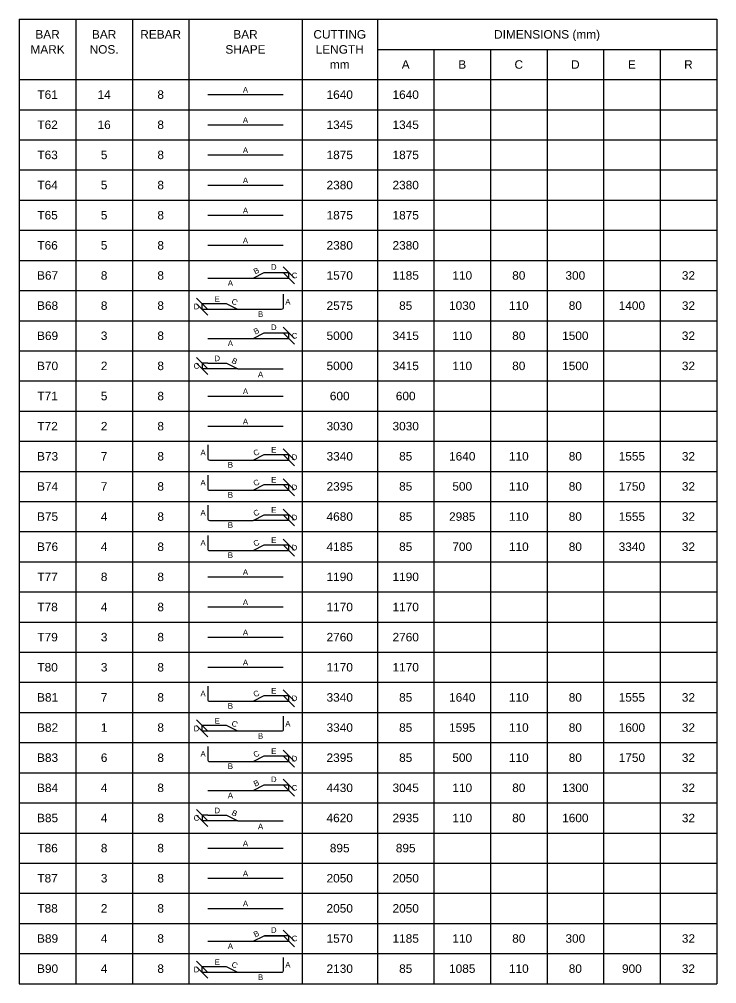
# Model space of a CAD drawing. Header units: inches. Extents: x -816171 to 9366335, y -450961 to 689132.
# Drawn here: x 6989772 to 7008272, y 255101 to 280701 of the extents above; entities that cross this region are included whole.
import ezdxf
from ezdxf.enums import TextEntityAlignment as Align

# ---------------------------------------------------------------- set-up
doc = ezdxf.new("R2010")
doc.units = ezdxf.units.IN
doc.header["$MEASUREMENT"] = 0
for name, color, linetype in [('Dimension', 31, 'Continuous'), ('Reinforcement', 130, 'Continuous'), ('Schedule Header', 4, 'Continuous'), ('Schedule Line', 60, 'Continuous'), ('Text', 31, 'Continuous')]:
    doc.layers.add(name, color=color, linetype=linetype)
doc.styles.add('SC-BBS1', font='SansSerif')
doc.styles.get("Standard").update_dxf_attribs({"font": 'txt.shx'})
doc.dimstyles.new('SCBBSDim', dxfattribs={"dimtxt": 225, "dimasz": 0.18, "dimexe": 0, "dimexo": 0, "dimgap": 0, "dimtad": 1, "dimtoh": 1, "dimdec": 0, "dimzin": 0, "dimdsep": 46, "dimtxsty": 'Standard', "dimtsz": 150, "dimcen": 0.09, "dimclrd": 8, "dimclre": 8, "dimclrt": 3, "dimadec": 0, "dimazin": 0, "dimtfac": 1, "dimtdec": 0, "dimtix": 1, "dimtofl": 0, "dimtmove": 0, "dimatfit": 3, "dimfxl": 1, "dimtolj": 1, "dimtzin": 0, "dimarcsym": 0})

# ---------------------------------------------------------------- blocks, each defined once
blk = doc.blocks.new('*D2799')
at = {"layer": 'DEFPOINTS', "color": 0, "transparency": 16777216}
for p in [(6996272, 273976), (6996922, 273976), (6995972, 273826)]:
    blk.add_point(p, dxfattribs=at)
at = {"layer": 'Dimension', "color": 8, "lineweight": -2, "transparency": 16777216}
for p, q in [((6996272, 273976), (6996922, 273976)), ((6997072, 273826), (6996772, 274126)), ((6997072, 273676), (6996772, 273976)), ((6996922, 273826), (6996922, 273976)), ((6995972, 273826), (6996922, 273826))]:
    blk.add_line(p, q, dxfattribs=at)
blk = doc.blocks.new('*D2800')
at = {"layer": 'DEFPOINTS', "color": 0, "transparency": 16777216}
for p in [(6994622, 273151), (6995272, 273151), (6995572, 273001)]:
    blk.add_point(p, dxfattribs=at)
at = {"layer": 'Dimension', "color": 8, "lineweight": -2, "transparency": 16777216}
for p, q in [((6994772, 273001), (6994472, 273301)), ((6994772, 272851), (6994472, 273151)), ((6995272, 273151), (6994622, 273151)), ((6994622, 273001), (6994622, 273151)), ((6995572, 273001), (6994622, 273001))]:
    blk.add_line(p, q, dxfattribs=at)
blk = doc.blocks.new('*D2801')
at = {"layer": 'DEFPOINTS', "color": 0, "transparency": 16777216}
for p in [(6995972, 272226), (6996272, 272376), (6996922, 272376)]:
    blk.add_point(p, dxfattribs=at)
at = {"layer": 'Dimension', "color": 8, "lineweight": -2, "transparency": 16777216}
for p, q in [((6997072, 272226), (6996772, 272526)), ((6995972, 272226), (6996922, 272226)), ((6996272, 272376), (6996922, 272376)), ((6997072, 272076), (6996772, 272376)), ((6996922, 272226), (6996922, 272376))]:
    blk.add_line(p, q, dxfattribs=at)
blk = doc.blocks.new('*D2802')
at = {"layer": 'DEFPOINTS', "color": 0, "transparency": 16777216}
for p in [(6994622, 271426), (6994772, 271576), (6995572, 271426)]:
    blk.add_point(p, dxfattribs=at)
at = {"layer": 'Dimension', "color": 8, "lineweight": -2, "transparency": 16777216}
for p, q in [((6994772, 271426), (6994472, 271726)), ((6994772, 271276), (6994472, 271576)), ((6994772, 271576), (6994622, 271576)), ((6994622, 271576), (6994622, 271426)), ((6995572, 271426), (6994622, 271426))]:
    blk.add_line(p, q, dxfattribs=at)
blk = doc.blocks.new('*D2795')
at = {"layer": 'DEFPOINTS', "color": 0, "transparency": 16777216}
for p in [(6996272, 269151), (6996922, 269151), (6995972, 269001)]:
    blk.add_point(p, dxfattribs=at)
at = {"layer": 'Dimension', "color": 8, "lineweight": -2, "transparency": 16777216}
for p, q in [((6996272, 269151), (6996922, 269151)), ((6997072, 269001), (6996772, 269301)), ((6997072, 268851), (6996772, 269151)), ((6996922, 269001), (6996922, 269151)), ((6995972, 269001), (6996922, 269001))]:
    blk.add_line(p, q, dxfattribs=at)
blk = doc.blocks.new('*D2796')
at = {"layer": 'DEFPOINTS', "color": 0, "transparency": 16777216}
for p in [(6996272, 268351), (6996922, 268351), (6995972, 268201)]:
    blk.add_point(p, dxfattribs=at)
at = {"layer": 'Dimension', "color": 8, "lineweight": -2, "transparency": 16777216}
for p, q in [((6996272, 268351), (6996922, 268351)), ((6997072, 268201), (6996772, 268501)), ((6997072, 268051), (6996772, 268351)), ((6996922, 268201), (6996922, 268351)), ((6995972, 268201), (6996922, 268201))]:
    blk.add_line(p, q, dxfattribs=at)
blk = doc.blocks.new('*D2797')
at = {"layer": 'DEFPOINTS', "color": 0, "transparency": 16777216}
for p in [(6996272, 267551), (6996922, 267551), (6995972, 267401)]:
    blk.add_point(p, dxfattribs=at)
at = {"layer": 'Dimension', "color": 8, "lineweight": -2, "transparency": 16777216}
for p, q in [((6996272, 267551), (6996922, 267551)), ((6997072, 267401), (6996772, 267701)), ((6997072, 267251), (6996772, 267551)), ((6996922, 267401), (6996922, 267551)), ((6995972, 267401), (6996922, 267401))]:
    blk.add_line(p, q, dxfattribs=at)
blk = doc.blocks.new('*D2798')
at = {"layer": 'DEFPOINTS', "color": 0, "transparency": 16777216}
for p in [(6995972, 266601), (6996272, 266751), (6996922, 266751)]:
    blk.add_point(p, dxfattribs=at)
at = {"layer": 'Dimension', "color": 8, "lineweight": -2, "transparency": 16777216}
for p, q in [((6997072, 266601), (6996772, 266901)), ((6995972, 266601), (6996922, 266601)), ((6996272, 266751), (6996922, 266751)), ((6997072, 266451), (6996772, 266751)), ((6996922, 266601), (6996922, 266751))]:
    blk.add_line(p, q, dxfattribs=at)
blk = doc.blocks.new('*D2803')
at = {"layer": 'DEFPOINTS', "color": 0, "transparency": 16777216}
for p in [(6996272, 262751), (6996922, 262751), (6995972, 262601)]:
    blk.add_point(p, dxfattribs=at)
at = {"layer": 'Dimension', "color": 8, "lineweight": -2, "transparency": 16777216}
for p, q in [((6996272, 262751), (6996922, 262751)), ((6997072, 262601), (6996772, 262901)), ((6997072, 262451), (6996772, 262751)), ((6996922, 262601), (6996922, 262751)), ((6995972, 262601), (6996922, 262601))]:
    blk.add_line(p, q, dxfattribs=at)
blk = doc.blocks.new('*D2804')
at = {"layer": 'DEFPOINTS', "color": 0, "transparency": 16777216}
for p in [(6994622, 261951), (6995272, 261951), (6995572, 261801)]:
    blk.add_point(p, dxfattribs=at)
at = {"layer": 'Dimension', "color": 8, "lineweight": -2, "transparency": 16777216}
for p, q in [((6994772, 261801), (6994472, 262101)), ((6994772, 261651), (6994472, 261951)), ((6995272, 261951), (6994622, 261951)), ((6994622, 261801), (6994622, 261951)), ((6995572, 261801), (6994622, 261801))]:
    blk.add_line(p, q, dxfattribs=at)
blk = doc.blocks.new('*D2805')
at = {"layer": 'DEFPOINTS', "color": 0, "transparency": 16777216}
for p in [(6996272, 261151), (6996922, 261151), (6995972, 261001)]:
    blk.add_point(p, dxfattribs=at)
at = {"layer": 'Dimension', "color": 8, "lineweight": -2, "transparency": 16777216}
for p, q in [((6996272, 261151), (6996922, 261151)), ((6997072, 261001), (6996772, 261301)), ((6997072, 260851), (6996772, 261151)), ((6996922, 261001), (6996922, 261151)), ((6995972, 261001), (6996922, 261001))]:
    blk.add_line(p, q, dxfattribs=at)
blk = doc.blocks.new('*D2806')
at = {"layer": 'DEFPOINTS', "color": 0, "transparency": 16777216}
for p in [(6996272, 260376), (6996922, 260376), (6995972, 260226)]:
    blk.add_point(p, dxfattribs=at)
at = {"layer": 'Dimension', "color": 8, "lineweight": -2, "transparency": 16777216}
for p, q in [((6996272, 260376), (6996922, 260376)), ((6997072, 260226), (6996772, 260526)), ((6997072, 260076), (6996772, 260376)), ((6996922, 260226), (6996922, 260376)), ((6995972, 260226), (6996922, 260226))]:
    blk.add_line(p, q, dxfattribs=at)
blk = doc.blocks.new('*D2807')
at = {"layer": 'DEFPOINTS', "color": 0, "transparency": 16777216}
for p in [(6994622, 259426), (6994772, 259576), (6995572, 259426)]:
    blk.add_point(p, dxfattribs=at)
at = {"layer": 'Dimension', "color": 8, "lineweight": -2, "transparency": 16777216}
for p, q in [((6994772, 259426), (6994472, 259726)), ((6994772, 259276), (6994472, 259576)), ((6994772, 259576), (6994622, 259576)), ((6994622, 259576), (6994622, 259426)), ((6995572, 259426), (6994622, 259426))]:
    blk.add_line(p, q, dxfattribs=at)
blk = doc.blocks.new('*D2808')
at = {"layer": 'DEFPOINTS', "color": 0, "transparency": 16777216}
for p in [(6996272, 256376), (6996922, 256376), (6995972, 256226)]:
    blk.add_point(p, dxfattribs=at)
at = {"layer": 'Dimension', "color": 8, "lineweight": -2, "transparency": 16777216}
for p, q in [((6997072, 256226), (6996772, 256526)), ((6996272, 256376), (6996922, 256376)), ((6997072, 256076), (6996772, 256376)), ((6996922, 256226), (6996922, 256376)), ((6995972, 256226), (6996922, 256226))]:
    blk.add_line(p, q, dxfattribs=at)
blk = doc.blocks.new('*D2809')
at = {"layer": 'DEFPOINTS', "color": 0, "transparency": 16777216}
for p in [(6994622, 255551), (6995272, 255551), (6995572, 255401)]:
    blk.add_point(p, dxfattribs=at)
at = {"layer": 'Dimension', "color": 8, "lineweight": -2, "transparency": 16777216}
for p, q in [((6994772, 255401), (6994472, 255701)), ((6994772, 255251), (6994472, 255551)), ((6995272, 255551), (6994622, 255551)), ((6994622, 255401), (6994622, 255551)), ((6995572, 255401), (6994622, 255401))]:
    blk.add_line(p, q, dxfattribs=at)

msp = doc.modelspace()

# ---------------------------------------------------------------- linework, layer by layer
at = {"layer": 'Reinforcement'}
for points in [[(6994771.9147, 278700.52709), (6996771.9147, 278700.52709)], [(6994771.9147, 277900.52709), (6996771.9147, 277900.52709)], [(6994771.9147, 277100.52709), (6996771.9147, 277100.52709)], [(6994771.9147, 276300.52709), (6996771.9147, 276300.52709)], [(6994771.9147, 275500.52709), (6996771.9147, 275500.52709)], [(6994771.9147, 274700.52709), (6996771.9147, 274700.52709)], [(6994771.9147, 273825.52709), (6995971.9147, 273825.52709), (6996271.9147, 273975.52709), (6996771.9147, 273975.52709)], [(6994771.9147, 272225.52709), (6995971.9147, 272225.52709), (6996271.9147, 272375.52709), (6996771.9147, 272375.52709)], [(6994771.9147, 271575.52709), (6995271.9147, 271575.52709), (6995571.9147, 271425.52709), (6996771.9147, 271425.52709)], [(6994771.9147, 270700.52709), (6996771.9147, 270700.52709)], [(6994771.9147, 269900.52709), (6996771.9147, 269900.52709)], [(6994771.9147, 265900.52709), (6996771.9147, 265900.52709)], [(6994771.9147, 265100.52709), (6996771.9147, 265100.52709)], [(6994771.9147, 264300.52709), (6996771.9147, 264300.52709)], [(6994771.9147, 263500.52709), (6996771.9147, 263500.52709)], [(6994771.9147, 260225.52709), (6995971.9147, 260225.52709), (6996271.9147, 260375.52709), (6996771.9147, 260375.52709)], [(6994771.9147, 259575.52709), (6995271.9147, 259575.52709), (6995571.9147, 259425.52709), (6996771.9147, 259425.52709)], [(6994771.9147, 258700.52709), (6996771.9147, 258700.52709)], [(6994771.9147, 257900.52709), (6996771.9147, 257900.52709)], [(6994771.9147, 257100.52709), (6996771.9147, 257100.52709)], [(6994771.9147, 256225.52709), (6995971.9147, 256225.52709), (6996271.9147, 256375.52709), (6996771.9147, 256375.52709)]]:
    msp.add_lwpolyline(points, dxfattribs=at)
for points in [[(6996771.9147, 273400.52709), (6996771.9147, 273050.52709, -0.5), (6996721.9147, 273000.52709), (6995571.9147, 273000.52709), (6995271.9147, 273150.52709), (6994771.9147, 273150.52709)], [(6994771.9147, 269400.52709), (6994771.9147, 269050.52709, 0.5), (6994821.9147, 269000.52709), (6995971.9147, 269000.52709), (6996271.9147, 269150.52709), (6996771.9147, 269150.52709)], [(6994771.9147, 268600.52709), (6994771.9147, 268250.52709, 0.5), (6994821.9147, 268200.52709), (6995971.9147, 268200.52709), (6996271.9147, 268350.52709), (6996771.9147, 268350.52709)], [(6994771.9147, 267800.52709), (6994771.9147, 267450.52709, 0.5), (6994821.9147, 267400.52709), (6995971.9147, 267400.52709), (6996271.9147, 267550.52709), (6996771.9147, 267550.52709)], [(6994771.9147, 267000.52709), (6994771.9147, 266650.52709, 0.5), (6994821.9147, 266600.52709), (6995971.9147, 266600.52709), (6996271.9147, 266750.52709), (6996771.9147, 266750.52709)], [(6994771.9147, 263000.52709), (6994771.9147, 262650.52709, 0.5), (6994821.9147, 262600.52709), (6995971.9147, 262600.52709), (6996271.9147, 262750.52709), (6996771.9147, 262750.52709)], [(6996771.9147, 262200.52709), (6996771.9147, 261850.52709, -0.5), (6996721.9147, 261800.52709), (6995571.9147, 261800.52709), (6995271.9147, 261950.52709), (6994771.9147, 261950.52709)], [(6994771.9147, 261400.52709), (6994771.9147, 261050.52709, 0.5), (6994821.9147, 261000.52709), (6995971.9147, 261000.52709), (6996271.9147, 261150.52709), (6996771.9147, 261150.52709)], [(6996771.9147, 255800.52709), (6996771.9147, 255450.52709, -0.5), (6996721.9147, 255400.52709), (6995571.9147, 255400.52709), (6995271.9147, 255550.52709), (6994771.9147, 255550.52709)]]:
    msp.add_lwpolyline(points, format="xyb", dxfattribs=at)
at = {"layer": 'Schedule Line'}
for p, q in [((6989771.9147, 280700.52709), (7008271.9147, 280700.52709)), ((6989771.9147, 280700.52709), (6989771.9147, 255100.52709)), ((6989771.9147, 280700.52709), (6989771.9147, 255100.52709)), ((6991271.9147, 280700.52709), (6991271.9147, 255100.52709)), ((6992771.9147, 280700.52709), (6992771.9147, 255100.52709)), ((6994271.9147, 280700.52709), (6994271.9147, 255100.52709)), ((6997271.9147, 280700.52709), (6997271.9147, 255100.52709)), ((6999271.9147, 280700.52709), (6999271.9147, 255100.52709)), ((7008271.9147, 280700.52709), (7008271.9147, 255100.52709)), ((6999271.9147, 279900.52709), (7008271.9147, 279900.52709)), ((7000771.9147, 279900.52709), (7000771.9147, 255100.52709)), ((7002271.9147, 279900.52709), (7002271.9147, 255100.52709)), ((7003771.9147, 279900.52709), (7003771.9147, 255100.52709)), ((7005271.9147, 279900.52709), (7005271.9147, 255100.52709)), ((7006771.9147, 279900.52709), (7006771.9147, 255100.52709)), ((6989771.9147, 279100.52709), (7008271.9147, 279100.52709)), ((6989771.9147, 278300.52709), (7008271.9147, 278300.52709)), ((6989771.9147, 277500.52709), (7008271.9147, 277500.52709)), ((6989771.9147, 276700.52709), (7008271.9147, 276700.52709)), ((6989771.9147, 275900.52709), (7008271.9147, 275900.52709)), ((6989771.9147, 275100.52709), (7008271.9147, 275100.52709)), ((6989771.9147, 274300.52709), (7008271.9147, 274300.52709)), ((6989771.9147, 274300.52709), (7008271.9147, 274300.52709)), ((6989771.9147, 273500.52709), (7008271.9147, 273500.52709)), ((6989771.9147, 272700.52709), (7008271.9147, 272700.52709)), ((6989771.9147, 271900.52709), (7008271.9147, 271900.52709)), ((6989771.9147, 271100.52709), (7008271.9147, 271100.52709)), ((6989771.9147, 270300.52709), (7008271.9147, 270300.52709)), ((6989771.9147, 269500.52709), (7008271.9147, 269500.52709)), ((6989771.9147, 269500.52709), (7008271.9147, 269500.52709)), ((6989771.9147, 268700.52709), (7008271.9147, 268700.52709)), ((6989771.9147, 267900.52709), (7008271.9147, 267900.52709)), ((6989771.9147, 267100.52709), (7008271.9147, 267100.52709)), ((6989771.9147, 266300.52709), (7008271.9147, 266300.52709)), ((6989771.9147, 265500.52709), (7008271.9147, 265500.52709)), ((6989771.9147, 264700.52709), (7008271.9147, 264700.52709)), ((6989771.9147, 263900.52709), (7008271.9147, 263900.52709)), ((6989771.9147, 263100.52709), (7008271.9147, 263100.52709)), ((6989771.9147, 263100.52709), (7008271.9147, 263100.52709)), ((6989771.9147, 262300.52709), (7008271.9147, 262300.52709)), ((6989771.9147, 261500.52709), (7008271.9147, 261500.52709)), ((6989771.9147, 260700.52709), (7008271.9147, 260700.52709)), ((6989771.9147, 259900.52709), (7008271.9147, 259900.52709)), ((6989771.9147, 259100.52709), (7008271.9147, 259100.52709)), ((6989771.9147, 258300.52709), (7008271.9147, 258300.52709)), ((6989771.9147, 257500.52709), (7008271.9147, 257500.52709)), ((6989771.9147, 256700.52709), (7008271.9147, 256700.52709)), ((6989771.9147, 256700.52709), (7008271.9147, 256700.52709)), ((6989771.9147, 255900.52709), (7008271.9147, 255900.52709)), ((6989771.9147, 255100.52709), (7008271.9147, 255100.52709))]:
    msp.add_line(p, q, dxfattribs=at)

# ---------------------------------------------------------------- texts
at = {"layer": 'Dimension', "style": 'SC-BBS1'}
for s, p in [('A', (6995771.9147, 278825.52709)), ('A', (6995771.9147, 278025.52709)), ('A', (6995771.9147, 277225.52709)), ('A', (6995771.9147, 276425.52709)), ('A', (6995771.9147, 275625.52709)), ('A', (6995771.9147, 274825.52709)), ('D', (6996521.9147, 274125.52709)), ('C', (6997071.9147, 273900.52709)), ('A', (6995371.9147, 273700.52709)), ('E', (6995021.9147, 273275.52709)), ('A', (6996896.9147, 273200.52709)), ('D', (6994471.9147, 273075.52709)), ('B', (6996171.9147, 272875.52709)), ('D', (6996521.9147, 272525.52709)), ('A', (6995371.9147, 272100.52709)), ('C', (6997071.9147, 272300.52709)), ('D', (6995021.9147, 271700.52709)), ('C', (6994471.9147, 271500.52709)), ('A', (6996171.9147, 271275.52709)), ('A', (6995771.9147, 270825.52709)), ('A', (6995771.9147, 270025.52709)), ('E', (6996521.9147, 269275.52709)), ('A', (6994646.9147, 269200.52709)), ('D', (6997071.9147, 269075.52709)), ('B', (6995371.9147, 268875.52709)), ('E', (6996521.9147, 268475.52709)), ('A', (6994646.9147, 268400.52709)), ('D', (6997071.9147, 268275.52709)), ('B', (6995371.9147, 268075.52709)), ('A', (6994646.9147, 267600.52709)), ('E', (6996521.9147, 267675.52709)), ('D', (6997071.9147, 267475.52709)), ('B', (6995371.9147, 267275.52709)), ('A', (6994646.9147, 266800.52709)), ('E', (6996521.9147, 266875.52709)), ('B', (6995371.9147, 266475.52709)), ('D', (6997071.9147, 266675.52709)), ('A', (6995771.9147, 266025.52709)), ('A', (6995771.9147, 265225.52709)), ('A', (6995771.9147, 264425.52709)), ('A', (6995771.9147, 263625.52709)), ('E', (6996521.9147, 262875.52709)), ('A', (6994646.9147, 262800.52709)), ('D', (6997071.9147, 262675.52709)), ('B', (6995371.9147, 262475.52709)), ('E', (6995021.9147, 262075.52709)), ('D', (6994471.9147, 261875.52709)), ('A', (6996896.9147, 262000.52709)), ('B', (6996171.9147, 261675.52709)), ('A', (6994646.9147, 261200.52709)), ('E', (6996521.9147, 261275.52709)), ('D', (6997071.9147, 261075.52709)), ('B', (6995371.9147, 260875.52709)), ('D', (6996521.9147, 260525.52709)), ('C', (6997071.9147, 260300.52709)), ('A', (6995371.9147, 260100.52709)), ('D', (6995021.9147, 259700.52709)), ('C', (6994471.9147, 259500.52709)), ('A', (6996171.9147, 259275.52709)), ('A', (6995771.9147, 258825.52709)), ('A', (6995771.9147, 258025.52709)), ('A', (6995771.9147, 257225.52709)), ('D', (6996521.9147, 256525.52709)), ('C', (6997071.9147, 256300.52709)), ('A', (6995371.9147, 256100.52709)), ('E', (6995021.9147, 255675.52709)), ('D', (6994471.9147, 255475.52709)), ('A', (6996896.9147, 255600.52709)), ('B', (6996171.9147, 255275.52709))]:
    msp.add_text(s, height=150, dxfattribs=at).set_placement(p, align=Align.MIDDLE_CENTER)
for s, rotation, p in [('B', 26.565051177, (6996059.4147, 274025.52709)), ('C', -26.565051177, (6995484.4147, 273200.52709)), ('B', 26.565051177, (6996059.4147, 272425.52709)), ('B', -26.565051177, (6995484.4147, 271625.52709)), ('C', 26.565051177, (6996059.4147, 269200.52709)), ('C', 26.565051177, (6996059.4147, 268400.52709)), ('C', 26.565051177, (6996059.4147, 267600.52709)), ('C', 26.565051177, (6996059.4147, 266800.52709)), ('C', 26.565051177, (6996059.4147, 262800.52709)), ('C', -26.565051177, (6995484.4147, 262000.52709)), ('C', 26.565051177, (6996059.4147, 261200.52709)), ('B', 26.565051177, (6996059.4147, 260425.52709)), ('B', -26.565051177, (6995484.4147, 259625.52709)), ('B', 26.565051177, (6996059.4147, 256425.52709)), ('C', -26.565051177, (6995484.4147, 255600.52709))]:
    msp.add_text(s, height=150, rotation=rotation, dxfattribs=at).set_placement(p, align=Align.MIDDLE_CENTER)
at = {"layer": 'Schedule Header', "style": 'SC-BBS1'}
for s, p in [('BAR', (6990521.9147, 280300.52709)), ('BAR', (6992021.9147, 280300.52709)), ('REBAR', (6993521.9147, 280300.52709)), ('BAR', (6995771.9147, 280300.52709)), ('CUTTING', (6998271.9147, 280300.52709)), ('DIMENSIONS (mm)', (7003771.9147, 280300.52709)), ('MARK', (6990521.9147, 279900.52709)), ('NOS.', (6992021.9147, 279900.52709)), ('SHAPE', (6995771.9147, 279900.52709)), ('LENGTH', (6998271.9147, 279900.52709)), ('mm', (6998271.9147, 279500.52709)), ('A', (7000021.9147, 279500.52709)), ('B', (7001521.9147, 279500.52709)), ('C', (7003021.9147, 279500.52709)), ('D', (7004521.9147, 279500.52709)), ('E', (7006021.9147, 279500.52709)), ('R', (7007521.9147, 279500.52709))]:
    msp.add_text(s, height=225, dxfattribs=at).set_placement(p, align=Align.MIDDLE_CENTER)
at = {"layer": 'Text', "style": 'SC-BBS1'}
for s, p in [('T61', (6990521.9147, 278700.52709)), ('14', (6992021.9147, 278700.52709)), ('8', (6993521.9147, 278700.52709)), ('1640', (6998271.9147, 278700.52709)), ('1640', (7000021.9147, 278700.52709)), ('T62', (6990521.9147, 277900.52709)), ('16', (6992021.9147, 277900.52709)), ('8', (6993521.9147, 277900.52709)), ('1345', (6998271.9147, 277900.52709)), ('1345', (7000021.9147, 277900.52709)), ('T63', (6990521.9147, 277100.52709)), ('5', (6992021.9147, 277100.52709)), ('8', (6993521.9147, 277100.52709)), ('1875', (6998271.9147, 277100.52709)), ('1875', (7000021.9147, 277100.52709)), ('T64', (6990521.9147, 276300.52709)), ('5', (6992021.9147, 276300.52709)), ('8', (6993521.9147, 276300.52709)), ('2380', (6998271.9147, 276300.52709)), ('2380', (7000021.9147, 276300.52709)), ('T65', (6990521.9147, 275500.52709)), ('5', (6992021.9147, 275500.52709)), ('8', (6993521.9147, 275500.52709)), ('1875', (6998271.9147, 275500.52709)), ('1875', (7000021.9147, 275500.52709)), ('T66', (6990521.9147, 274700.52709)), ('5', (6992021.9147, 274700.52709)), ('8', (6993521.9147, 274700.52709)), ('2380', (6998271.9147, 274700.52709)), ('2380', (7000021.9147, 274700.52709)), ('B67', (6990521.9147, 273900.52709)), ('8', (6992021.9147, 273900.52709)), ('8', (6993521.9147, 273900.52709)), ('1570', (6998271.9147, 273900.52709)), ('1185', (7000021.9147, 273900.52709)), ('110', (7001521.9147, 273900.52709)), ('80', (7003021.9147, 273900.52709)), ('300', (7004521.9147, 273900.52709)), ('32', (7007521.9147, 273900.52709)), ('B68', (6990521.9147, 273100.52709)), ('8', (6992021.9147, 273100.52709)), ('8', (6993521.9147, 273100.52709)), ('2575', (6998271.9147, 273100.52709)), ('85', (7000021.9147, 273100.52709)), ('1030', (7001521.9147, 273100.52709)), ('110', (7003021.9147, 273100.52709)), ('80', (7004521.9147, 273100.52709)), ('1400', (7006021.9147, 273100.52709)), ('32', (7007521.9147, 273100.52709)), ('B69', (6990521.9147, 272300.52709)), ('3', (6992021.9147, 272300.52709)), ('8', (6993521.9147, 272300.52709)), ('5000', (6998271.9147, 272300.52709)), ('3415', (7000021.9147, 272300.52709)), ('110', (7001521.9147, 272300.52709)), ('80', (7003021.9147, 272300.52709)), ('1500', (7004521.9147, 272300.52709)), ('32', (7007521.9147, 272300.52709)), ('B70', (6990521.9147, 271500.52709)), ('2', (6992021.9147, 271500.52709)), ('8', (6993521.9147, 271500.52709)), ('5000', (6998271.9147, 271500.52709)), ('3415', (7000021.9147, 271500.52709)), ('110', (7001521.9147, 271500.52709)), ('80', (7003021.9147, 271500.52709)), ('1500', (7004521.9147, 271500.52709)), ('32', (7007521.9147, 271500.52709)), ('T71', (6990521.9147, 270700.52709)), ('5', (6992021.9147, 270700.52709)), ('8', (6993521.9147, 270700.52709)), ('600', (6998271.9147, 270700.52709)), ('600', (7000021.9147, 270700.52709)), ('T72', (6990521.9147, 269900.52709)), ('2', (6992021.9147, 269900.52709)), ('8', (6993521.9147, 269900.52709)), ('3030', (6998271.9147, 269900.52709)), ('3030', (7000021.9147, 269900.52709)), ('B73', (6990521.9147, 269100.52709)), ('7', (6992021.9147, 269100.52709)), ('8', (6993521.9147, 269100.52709)), ('3340', (6998271.9147, 269100.52709)), ('85', (7000021.9147, 269100.52709)), ('1640', (7001521.9147, 269100.52709)), ('110', (7003021.9147, 269100.52709)), ('80', (7004521.9147, 269100.52709)), ('1555', (7006021.9147, 269100.52709)), ('32', (7007521.9147, 269100.52709)), ('B74', (6990521.9147, 268300.52709)), ('7', (6992021.9147, 268300.52709)), ('8', (6993521.9147, 268300.52709)), ('2395', (6998271.9147, 268300.52709)), ('85', (7000021.9147, 268300.52709)), ('500', (7001521.9147, 268300.52709)), ('110', (7003021.9147, 268300.52709)), ('80', (7004521.9147, 268300.52709)), ('1750', (7006021.9147, 268300.52709)), ('32', (7007521.9147, 268300.52709)), ('B75', (6990521.9147, 267500.52709)), ('4', (6992021.9147, 267500.52709)), ('8', (6993521.9147, 267500.52709)), ('4680', (6998271.9147, 267500.52709)), ('85', (7000021.9147, 267500.52709)), ('2985', (7001521.9147, 267500.52709)), ('110', (7003021.9147, 267500.52709)), ('80', (7004521.9147, 267500.52709)), ('1555', (7006021.9147, 267500.52709)), ('32', (7007521.9147, 267500.52709)), ('B76', (6990521.9147, 266700.52709)), ('4', (6992021.9147, 266700.52709)), ('8', (6993521.9147, 266700.52709)), ('4185', (6998271.9147, 266700.52709)), ('85', (7000021.9147, 266700.52709)), ('700', (7001521.9147, 266700.52709)), ('110', (7003021.9147, 266700.52709)), ('80', (7004521.9147, 266700.52709)), ('3340', (7006021.9147, 266700.52709)), ('32', (7007521.9147, 266700.52709)), ('T77', (6990521.9147, 265900.52709)), ('8', (6992021.9147, 265900.52709)), ('8', (6993521.9147, 265900.52709)), ('1190', (6998271.9147, 265900.52709)), ('1190', (7000021.9147, 265900.52709)), ('T78', (6990521.9147, 265100.52709)), ('8', (6993521.9147, 265100.52709)), ('1170', (6998271.9147, 265100.52709)), ('1170', (7000021.9147, 265100.52709)), ('4', (6992021.9147, 265100.52709)), ('T79', (6990521.9147, 264300.52709)), ('3', (6992021.9147, 264300.52709)), ('8', (6993521.9147, 264300.52709)), ('2760', (6998271.9147, 264300.52709)), ('2760', (7000021.9147, 264300.52709)), ('T80', (6990521.9147, 263500.52709)), ('3', (6992021.9147, 263500.52709)), ('8', (6993521.9147, 263500.52709)), ('1170', (6998271.9147, 263500.52709)), ('1170', (7000021.9147, 263500.52709)), ('B81', (6990521.9147, 262700.52709)), ('7', (6992021.9147, 262700.52709)), ('8', (6993521.9147, 262700.52709)), ('3340', (6998271.9147, 262700.52709)), ('85', (7000021.9147, 262700.52709)), ('1640', (7001521.9147, 262700.52709)), ('110', (7003021.9147, 262700.52709)), ('80', (7004521.9147, 262700.52709)), ('1555', (7006021.9147, 262700.52709)), ('32', (7007521.9147, 262700.52709)), ('B82', (6990521.9147, 261900.52709)), ('1', (6992021.9147, 261900.52709)), ('8', (6993521.9147, 261900.52709)), ('3340', (6998271.9147, 261900.52709)), ('85', (7000021.9147, 261900.52709)), ('1595', (7001521.9147, 261900.52709)), ('110', (7003021.9147, 261900.52709)), ('80', (7004521.9147, 261900.52709)), ('1600', (7006021.9147, 261900.52709)), ('32', (7007521.9147, 261900.52709)), ('B83', (6990521.9147, 261100.52709)), ('6', (6992021.9147, 261100.52709)), ('8', (6993521.9147, 261100.52709)), ('2395', (6998271.9147, 261100.52709)), ('85', (7000021.9147, 261100.52709)), ('500', (7001521.9147, 261100.52709)), ('110', (7003021.9147, 261100.52709)), ('80', (7004521.9147, 261100.52709)), ('1750', (7006021.9147, 261100.52709)), ('32', (7007521.9147, 261100.52709)), ('B84', (6990521.9147, 260300.52709)), ('4', (6992021.9147, 260300.52709)), ('8', (6993521.9147, 260300.52709)), ('4430', (6998271.9147, 260300.52709)), ('3045', (7000021.9147, 260300.52709)), ('110', (7001521.9147, 260300.52709)), ('80', (7003021.9147, 260300.52709)), ('1300', (7004521.9147, 260300.52709)), ('32', (7007521.9147, 260300.52709)), ('B85', (6990521.9147, 259500.52709)), ('4', (6992021.9147, 259500.52709)), ('8', (6993521.9147, 259500.52709)), ('4620', (6998271.9147, 259500.52709)), ('2935', (7000021.9147, 259500.52709)), ('110', (7001521.9147, 259500.52709)), ('80', (7003021.9147, 259500.52709)), ('1600', (7004521.9147, 259500.52709)), ('32', (7007521.9147, 259500.52709)), ('T86', (6990521.9147, 258700.52709)), ('8', (6992021.9147, 258700.52709)), ('8', (6993521.9147, 258700.52709)), ('895', (6998271.9147, 258700.52709)), ('895', (7000021.9147, 258700.52709)), ('T87', (6990521.9147, 257900.52709)), ('3', (6992021.9147, 257900.52709)), ('8', (6993521.9147, 257900.52709)), ('2050', (6998271.9147, 257900.52709)), ('2050', (7000021.9147, 257900.52709)), ('T88', (6990521.9147, 257100.52709)), ('2', (6992021.9147, 257100.52709)), ('8', (6993521.9147, 257100.52709)), ('2050', (6998271.9147, 257100.52709)), ('2050', (7000021.9147, 257100.52709)), ('B89', (6990521.9147, 256300.52709)), ('4', (6992021.9147, 256300.52709)), ('8', (6993521.9147, 256300.52709)), ('1570', (6998271.9147, 256300.52709)), ('1185', (7000021.9147, 256300.52709)), ('110', (7001521.9147, 256300.52709)), ('80', (7003021.9147, 256300.52709)), ('300', (7004521.9147, 256300.52709)), ('32', (7007521.9147, 256300.52709)), ('B90', (6990521.9147, 255500.52709)), ('4', (6992021.9147, 255500.52709)), ('8', (6993521.9147, 255500.52709)), ('2130', (6998271.9147, 255500.52709)), ('85', (7000021.9147, 255500.52709)), ('1085', (7001521.9147, 255500.52709)), ('110', (7003021.9147, 255500.52709)), ('80', (7004521.9147, 255500.52709)), ('900', (7006021.9147, 255500.52709)), ('32', (7007521.9147, 255500.52709))]:
    msp.add_text(s, height=225, dxfattribs=at).set_placement(p, align=Align.MIDDLE_CENTER)

# ---------------------------------------------------------------- dimensions: what is measured, and where the dimension line sits
at = {"layer": 'Dimension'}
for base, p1, p2, picture, middle in [((6996921.9147, 273975.52709), (6995971.9147, 273825.52709), (6996271.9147, 273975.52709), '*D2799', (6996921.9147, 273900.52709)), ((6994621.9147, 273150.52709), (6995571.9147, 273000.52709), (6995271.9147, 273150.52709), '*D2800', (6994621.9147, 273075.52709)), ((6996921.9147, 272375.52709), (6995971.9147, 272225.52709), (6996271.9147, 272375.52709), '*D2801', (6996921.9147, 272300.52709)), ((6994621.9147, 271425.52709), (6994771.9147, 271575.52709), (6995571.9147, 271425.52709), '*D2802', (6994621.9147, 271500.52709)), ((6996921.9147, 269150.52709), (6995971.9147, 269000.52709), (6996271.9147, 269150.52709), '*D2795', (6996921.9147, 269075.52709)), ((6996921.9147, 268350.52709), (6995971.9147, 268200.52709), (6996271.9147, 268350.52709), '*D2796', (6996921.9147, 268275.52709)), ((6996921.9147, 267550.52709), (6995971.9147, 267400.52709), (6996271.9147, 267550.52709), '*D2797', (6996921.9147, 267475.52709)), ((6996921.9147, 266750.52709), (6995971.9147, 266600.52709), (6996271.9147, 266750.52709), '*D2798', (6996921.9147, 266675.52709)), ((6996921.9147, 262750.52709), (6995971.9147, 262600.52709), (6996271.9147, 262750.52709), '*D2803', (6996921.9147, 262675.52709)), ((6994621.9147, 261950.52709), (6995571.9147, 261800.52709), (6995271.9147, 261950.52709), '*D2804', (6994621.9147, 261875.52709)), ((6996921.9147, 261150.52709), (6995971.9147, 261000.52709), (6996271.9147, 261150.52709), '*D2805', (6996921.9147, 261075.52709)), ((6996921.9147, 260375.52709), (6995971.9147, 260225.52709), (6996271.9147, 260375.52709), '*D2806', (6996921.9147, 260300.52709)), ((6994621.9147, 259425.52709), (6994771.9147, 259575.52709), (6995571.9147, 259425.52709), '*D2807', (6994621.9147, 259500.52709)), ((6996921.9147, 256375.52709), (6995971.9147, 256225.52709), (6996271.9147, 256375.52709), '*D2808', (6996921.9147, 256300.52709)), ((6994621.9147, 255550.52709), (6995571.9147, 255400.52709), (6995271.9147, 255550.52709), '*D2809', (6994621.9147, 255475.52709))]:
    dim = msp.add_linear_dim(base=base, p1=p1, p2=p2, angle=90, text=' ', dimstyle='SCBBSDim', dxfattribs=at)
    dim.commit()
    dim.dimension.update_dxf_attribs({"geometry": picture, "text_midpoint": middle})

doc.saveas('drawing.dxf')
